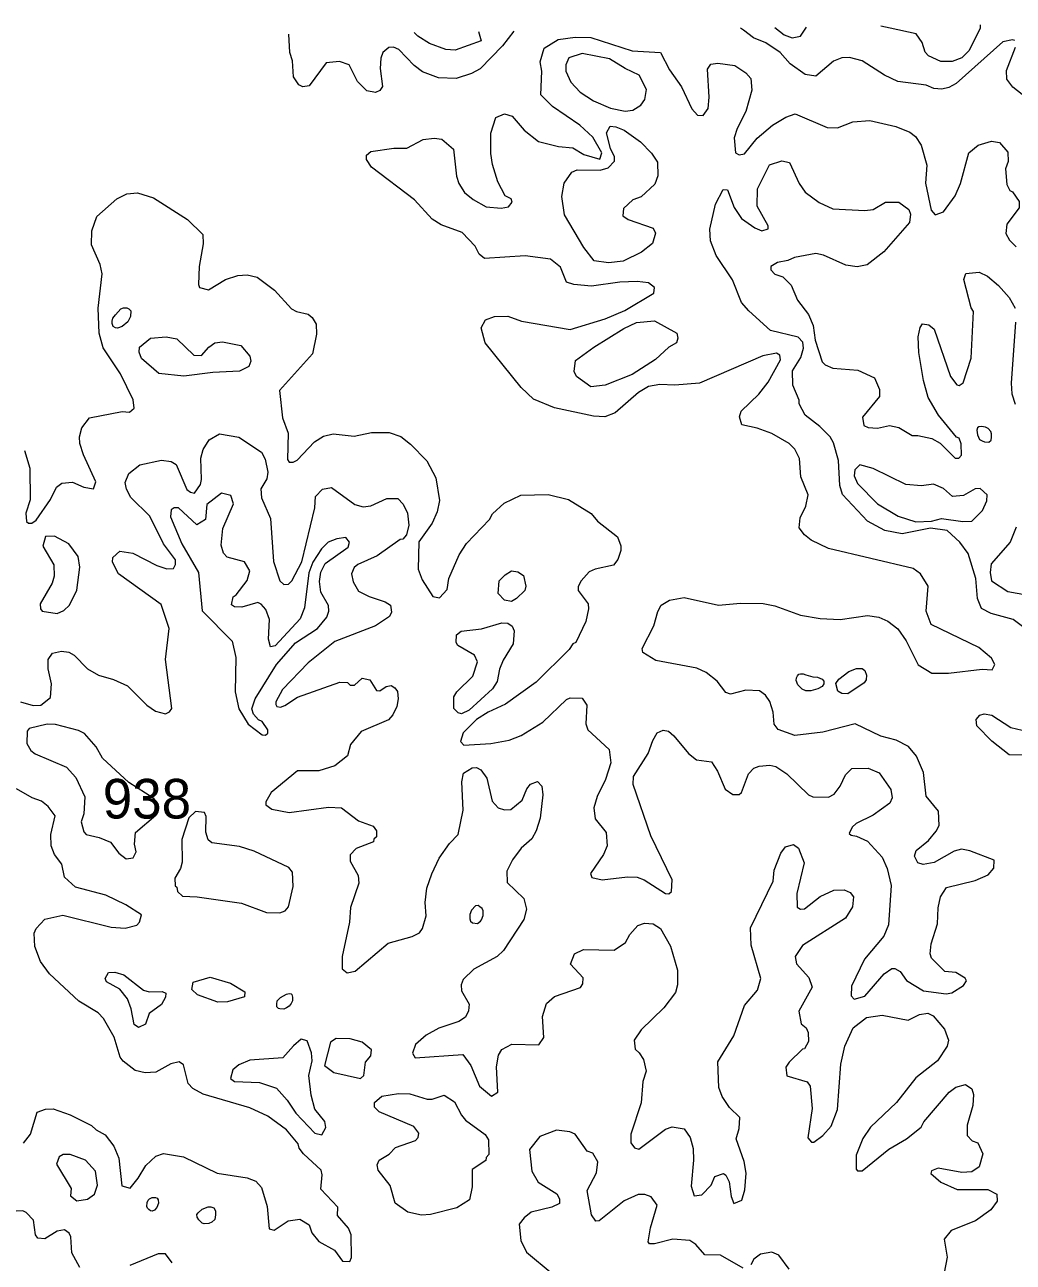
# Model space of a CAD drawing. Header units: kilometres. Extents: x 178.1 to 232.4, y 8228.7 to 8284.8.
# Drawn here: x 180.72 to 184.72, y 8279.2 to 8284.2 of the extents above; entities that cross this region are included whole.
import ezdxf

# ---------------------------------------------------------------- set-up
doc = ezdxf.new("R2010")
doc.units = ezdxf.units.KM
doc.layers.add('2', color=7, linetype='Continuous')
doc.layers.add('21', color=7, linetype='Continuous')
doc.styles.add('dgn002', font='dgn002.shx')

msp = doc.modelspace()

# ---------------------------------------------------------------- linework, layer by layer
at = {"layer": '2', "color": 3, "linetype": 'Continuous', "lineweight": 0, "flags": 128}
for points in [[(183.7561, 8284.1895), (183.7944, 8284.1597), (183.8264, 8284.1476), (183.8595, 8284.1545), (183.8844, 8284.1912)], [(184.586, 8284.2008), (184.5863, 8284.1871), (184.5414, 8284.0969), (184.5119, 8284.0677), (184.4735, 8284.052), (184.4276, 8284.0521), (184.3777, 8284.0756), (184.3643, 8284.0895), (184.3516, 8284.1285), (184.3268, 8284.1635), (184.2218, 8284.187), (184.1845, 8284.1953)], [(182.7012, 8284.175), (182.6552, 8284.1151), (182.5658, 8284.0224), (182.5303, 8284.0034), (182.468, 8283.9831), (182.397, 8283.9861), (182.3319, 8284.0105), (182.2991, 8284.0356), (182.2366, 8284.1011), (182.2158, 8284.1108), (182.1965, 8284.1084), (182.1723, 8284.0882), (182.164, 8284.0651), (182.161, 8284.0242), (182.1705, 8283.9512), (182.1603, 8283.9349), (182.1418, 8283.9268), (182.1069, 8283.9337), (182.0698, 8283.9718), (182.0355, 8284.0386), (181.9966, 8284.0521), (181.9424, 8284.0468), (181.875, 8283.9545), (181.8489, 8283.9499), (181.8326, 8283.9573), (181.8105, 8283.9904), (181.8071, 8284.0546), (181.7956, 8284.0888), (181.792, 8284.1624)], [(182.492, 8283.3613), (182.4082, 8283.3924), (182.3708, 8283.4155), (182.2997, 8283.4934), (182.1265, 8283.6257), (182.1063, 8283.6556), (182.1054, 8283.6733), (182.124, 8283.6888), (182.216, 8283.7013), (182.269, 8283.7015), (182.3348, 8283.7375), (182.3792, 8283.7424), (182.41, 8283.7377), (182.457, 8283.6979), (182.4695, 8283.5886), (182.4792, 8283.5587), (182.5018, 8283.5221), (182.5365, 8283.494), (182.5902, 8283.4646), (182.6498, 8283.4594), (182.6797, 8283.4648), (182.6954, 8283.484), (182.6906, 8283.497), (182.6667, 8283.509), (182.6365, 8283.5654), (182.615, 8283.6364), (182.6087, 8283.6806), (182.6088, 8283.7619), (182.6288, 8283.8263), (182.6631, 8283.841), (182.6944, 8283.8308), (182.7432, 8283.7744), (182.8008, 8283.7282), (182.8826, 8283.7092), (182.9394, 8283.703), (182.9849, 8283.6758), (183.0489, 8283.6577), (183.0576, 8283.6831), (183.0209, 8283.7467), (182.9685, 8283.7955), (182.8573, 8283.871), (182.8108, 8283.9176), (182.8145, 8284.013), (182.8079, 8284.0512), (182.8237, 8284.1055), (182.8803, 8284.1406), (182.9494, 8284.1507), (183.0126, 8284.1488), (183.1796, 8284.0952), (183.2945, 8284.0882), (183.33, 8284.0184), (183.3789, 8283.9499), (183.4213, 8283.8613), (183.4441, 8283.8347), (183.4665, 8283.8337), (183.4863, 8283.8623), (183.4909, 8283.9078), (183.4844, 8284.0215), (183.4974, 8284.042), (183.5255, 8284.0452), (183.5945, 8284.0354), (183.6395, 8284.0068), (183.6586, 8283.9833), (183.6639, 8283.936), (183.6385, 8283.8498), (183.6045, 8283.7816), (183.5921, 8283.743), (183.5978, 8283.6828), (183.6115, 8283.6756), (183.6333, 8283.6793), (183.6852, 8283.7425), (183.7472, 8283.7944), (183.8007, 8283.8273), (183.8378, 8283.841), (183.9679, 8283.7852), (184.0101, 8283.7838), (184.0721, 8283.8082), (184.1404, 8283.8131), (184.2455, 8283.7895), (184.3024, 8283.767), (184.3248, 8283.7495), (184.3483, 8283.7144), (184.3699, 8283.6332), (184.3657, 8283.5609), (184.3877, 8283.4511), (184.4037, 8283.4319), (184.4385, 8283.4446), (184.4854, 8283.5097), (184.5066, 8283.5588), (184.54, 8283.6837), (184.5774, 8283.7144), (184.6323, 8283.7307), (184.6639, 8283.7244), (184.698, 8283.6864), (184.6992, 8283.6478)], [(182.5583, 8284.173), (182.5697, 8284.1352), (182.4648, 8284.0981), (182.4261, 8284.1014), (182.3604, 8284.1245), (182.3138, 8284.1544), (182.2987, 8284.1694)], [(184.7268, 8284.1373), (184.7164, 8284.1405), (184.6778, 8284.1322), (184.4894, 8283.9627), (184.46, 8283.9465), (184.4309, 8283.9403), (184.3992, 8283.9432), (184.3681, 8283.9571), (184.2531, 8283.9714), (184.1999, 8283.9973), (184.1089, 8284.0549), (184.0582, 8284.0684), (184.0266, 8284.0668), (183.9937, 8284.0538), (183.9214, 8283.9932), (183.8785, 8283.9994), (183.8184, 8284.0429), (183.7778, 8284.0889), (183.7197, 8284.1275), (183.6698, 8284.1479), (183.6292, 8284.1787), (183.6175, 8284.1876)], [(184.8189, 8283.8696), (184.7184, 8283.9489), (184.6942, 8283.9804), (184.6926, 8284.0159), (184.7284, 8284.1106)], [(183.1516, 8284.0235), (183.0881, 8284.0636), (182.9772, 8284.0847), (182.924, 8284.067), (182.9116, 8284.0381), (182.9118, 8284.0135), (182.9318, 8283.9685), (182.9696, 8283.9279), (183.0231, 8283.8938), (183.0917, 8283.8642), (183.1509, 8283.8512), (183.1825, 8283.8559), (183.2142, 8283.876), (183.2303, 8283.8988), (183.2373, 8283.9386), (183.208, 8283.9971), (183.1516, 8284.0235)], [(183.2161, 8283.5058), (183.1825, 8283.4929), (183.1449, 8283.4578), (183.142, 8283.4277), (183.1635, 8283.4135), (183.2651, 8283.3782), (183.2734, 8283.3584), (183.2618, 8283.3164), (183.2176, 8283.2818), (183.143, 8283.2453), (183.0844, 8283.2389), (183.0255, 8283.2468), (182.9844, 8283.3001), (182.9069, 8283.4321), (182.8952, 8283.507), (182.9043, 8283.5602), (182.9358, 8283.6052), (182.9574, 8283.6144), (183.0502, 8283.6125), (183.0821, 8283.6222), (183.1088, 8283.6487), (183.1088, 8283.6667), (183.0922, 8283.7011), (183.0762, 8283.7641), (183.0902, 8283.7908), (183.1133, 8283.7887), (183.1475, 8283.775), (183.2128, 8283.7276), (183.2572, 8283.6814), (183.2815, 8283.6456), (183.2833, 8283.5896), (183.2717, 8283.5566), (183.2161, 8283.5058)], [(184.8215, 8281.7197), (184.7192, 8281.7959), (184.6305, 8281.821), (184.5916, 8281.8406), (184.5759, 8281.8819), (184.5688, 8281.9622), (184.5376, 8282.0636), (184.5043, 8282.1086), (184.4527, 8282.1565), (184.3854, 8282.1656), (184.2702, 8282.1427), (184.2004, 8282.1558), (184.1301, 8282.1946), (184.0304, 8282.3025), (184.0195, 8282.3379), (184.0131, 8282.4396), (183.9931, 8282.5109), (183.9793, 8282.5348), (183.9376, 8282.5766), (183.8794, 8282.6221), (183.8549, 8282.6684), (183.8544, 8282.6828), (183.8286, 8282.7444), (183.8283, 8282.8014), (183.8613, 8282.8561), (183.8726, 8282.893), (183.8694, 8282.9172), (183.8507, 8282.9377), (183.7387, 8282.9654), (183.6511, 8283.0441), (183.6217, 8283.0782), (183.5847, 8283.1697), (183.519, 8283.2685), (183.496, 8283.3278), (183.4931, 8283.374), (183.5161, 8283.4754), (183.5481, 8283.5352), (183.5646, 8283.5336), (183.5921, 8283.4614), (183.6216, 8283.4177), (183.6755, 8283.3795), (183.7033, 8283.3675), (183.7292, 8283.3757), (183.7294, 8283.3879), (183.6849, 8283.4671), (183.6858, 8283.5375), (183.7344, 8283.635), (183.785, 8283.6503), (183.8162, 8283.6437), (183.8541, 8283.5595), (183.879, 8283.524), (183.9359, 8283.4827), (183.9908, 8283.457), (184.1196, 8283.4497), (184.1536, 8283.4545), (184.2031, 8283.4836), (184.2579, 8283.4837), (184.2973, 8283.4542), (184.304, 8283.4355), (184.3002, 8283.4013), (184.1966, 8283.2828), (184.1299, 8283.2309), (184.0884, 8283.2225), (184.0438, 8283.2287), (183.9525, 8283.2698), (183.9223, 8283.2765), (183.8354, 8283.2596), (183.8093, 8283.2474), (183.7672, 8283.2392), (183.7397, 8283.2231), (183.74, 8283.2094), (183.7564, 8283.1928), (183.7882, 8283.1814), (183.8229, 8283.1484), (183.8478, 8283.0881), (183.8922, 8283.0289), (183.9108, 8282.9847), (183.9191, 8282.9262), (183.9469, 8282.8388), (183.96, 8282.8259), (183.9911, 8282.8132), (184.0917, 8282.8042), (184.1594, 8282.7738), (184.1787, 8282.7267), (184.1789, 8282.6978), (184.1101, 8282.6147), (184.1165, 8282.5811), (184.1336, 8282.5721), (184.1717, 8282.5703), (184.2194, 8282.5803), (184.258, 8282.573), (184.311, 8282.54), (184.3346, 8282.5409)], [(184.6992, 8283.6478), (184.6878, 8283.6189), (184.694, 8283.5555), (184.7063, 8283.5305), (184.7163, 8283.5257)], [(180.7238, 8282.4792), (180.7454, 8282.4085), (180.7471, 8282.2806), (180.7293, 8282.2264), (180.7326, 8282.1932), (180.7407, 8282.1857), (180.754, 8282.1854), (180.771, 8282.1981), (180.8296, 8282.2818), (180.8528, 8282.3317), (180.875, 8282.348), (180.9182, 8282.3515), (180.9636, 8282.3321), (181.0024, 8282.3246), (181.0116, 8282.3537), (180.9624, 8282.4626), (180.9479, 8282.5087), (180.9467, 8282.5348), (180.9551, 8282.5714), (180.9868, 8282.6118), (181.1192, 8282.6378), (181.1487, 8282.635), (181.1665, 8282.6514), (181.1635, 8282.685), (181.1117, 8282.789), (181.0415, 8282.8941), (181.0258, 8282.9534), (181.022, 8283.0545), (181.0383, 8283.1934), (181.0302, 8283.2322), (180.9942, 8283.3106), (180.9954, 8283.3682), (181.0156, 8283.4263), (181.0967, 8283.4975), (181.1378, 8283.5169), (181.1801, 8283.5218), (181.2455, 8283.5015), (181.3824, 8283.4133)], [(184.7163, 8283.5257), (184.7435, 8283.4859), (184.7431, 8283.4608)], [(184.7431, 8283.4608), (184.6945, 8283.394), (184.6897, 8283.3572), (184.704, 8283.3296), (184.7316, 8283.3035)], [(181.3824, 8283.4133), (181.4445, 8283.3527), (181.4466, 8283.3146), (181.4302, 8283.2238), (181.4268, 8283.1509)], [(182.5617, 8283.2728), (182.5452, 8283.3059), (182.492, 8283.3613)], [(182.8898, 8283.2208), (182.8498, 8283.2536), (182.7474, 8283.2669), (182.5825, 8283.2556), (182.5617, 8283.2728)], [(183.753, 8281.3738), (183.7491, 8281.4223), (183.7362, 8281.4653), (183.718, 8281.4908), (183.694, 8281.5082), (183.6389, 8281.5105), (183.5772, 8281.4946), (183.558, 8281.5016), (183.5238, 8281.5467), (183.4794, 8281.5828), (183.4417, 8281.5997), (183.2748, 8281.631), (183.2232, 8281.6634), (183.2197, 8281.6788), (183.2669, 8281.7707), (183.2831, 8281.8285), (183.2973, 8281.8549), (183.3301, 8281.8753), (183.3905, 8281.8857), (183.528, 8281.8543), (183.617, 8281.8627), (183.7097, 8281.8611), (183.7559, 8281.8512), (183.8603, 8281.8144), (183.9394, 8281.8), (184.02, 8281.7971), (184.1312, 8281.8134), (184.1771, 8281.8066), (184.2135, 8281.7902), (184.2529, 8281.7591), (184.2866, 8281.71), (184.3351, 8281.6133), (184.3914, 8281.5797), (184.4586, 8281.5797), (184.594, 8281.596), (184.6341, 8281.5931), (184.6449, 8281.6148), (184.6317, 8281.6399), (184.5811, 8281.6829), (184.3884, 8281.7758), (184.3684, 8281.8299), (184.3762, 8281.9318), (184.3443, 8281.9818), (184.3153, 8282.0024), (183.9733, 8282.0834), (183.9036, 8282.1167), (183.8763, 8282.139), (183.8552, 8282.167), (183.858, 8282.2077), (183.881, 8282.2545), (183.8907, 8282.3005), (183.862, 8282.3737), (183.8561, 8282.4479), (183.8365, 8282.4848), (183.8147, 8282.5083), (183.7441, 8282.5485), (183.6843, 8282.5703), (183.6232, 8282.5837), (183.6128, 8282.6165), (183.6199, 8282.6387), (183.6918, 8282.7074), (183.7287, 8282.756), (183.7798, 8282.8458), (183.777, 8282.8649), (183.7632, 8282.8732), (183.708, 8282.8623), (183.4521, 8282.7522), (183.3517, 8282.7434), (183.2911, 8282.7465), (183.2451, 8282.7382), (183.2055, 8282.7147), (183.1113, 8282.6319), (183.0686, 8282.6152), (183.0233, 8282.618), (182.866, 8282.6516), (182.7804, 8282.6872), (182.7309, 8282.7339), (182.5851, 8282.9149), (182.5693, 8282.9754), (182.5875, 8283.0082), (182.6229, 8283.0213), (182.6767, 8283.0231), (182.7322, 8283.002), (182.9294, 8282.9692), (183.0706, 8283.0115), (183.1496, 8283.046), (183.2669, 8283.1163), (183.2697, 8283.1382), (183.2456, 8283.158), (183.2003, 8283.1631), (183.1305, 8283.1598), (183.0159, 8283.1435), (182.9437, 8283.1506), (182.9147, 8283.1606), (182.8898, 8283.2208)], [(184.5099, 8282.5073), (184.5011, 8282.529), (184.4909, 8282.5338), (184.4181, 8282.6227), (184.3759, 8282.6938), (184.3565, 8282.763), (184.3387, 8282.876), (184.3354, 8282.9392), (184.3432, 8282.9773), (184.3532, 8282.9912), (184.3785, 8282.9882), (184.3998, 8282.97), (184.4668, 8282.7786), (184.4913, 8282.7447), (184.5015, 8282.7422), (184.5177, 8282.7534), (184.5491, 8282.853), (184.5592, 8283.0418), (184.5503, 8283.0568), (184.5201, 8283.1707), (184.528, 8283.1947), (184.5826, 8283.2009), (184.6152, 8283.1845), (184.6607, 8283.1471), (184.7035, 8283.0979), (184.727, 8283.0546)], [(181.4268, 8283.1509), (181.431, 8283.1382), (181.4674, 8283.1287)], [(181.4674, 8283.1287), (181.5365, 8283.171), (181.5855, 8283.1865), (181.6234, 8283.1893), (181.6641, 8283.1799), (181.7347, 8283.1284), (181.8027, 8283.0526), (181.8229, 8283.0419), (181.8699, 8283.031), (181.8869, 8283.0171), (181.9028, 8282.991), (181.9043, 8282.9498), (181.8875, 8282.8703), (181.7545, 8282.7228), (181.767, 8282.6117), (181.7889, 8282.5501), (181.7874, 8282.4437), (181.7937, 8282.433), (181.8096, 8282.4326), (181.8257, 8282.441), (181.8965, 8282.5151), (181.9322, 8282.5376), (181.9711, 8282.5474), (182.0566, 8282.5377), (182.1258, 8282.5523), (182.197, 8282.5521), (182.2447, 8282.5361), (182.2838, 8282.5053), (182.3502, 8282.4382), (182.3864, 8282.3697), (182.4012, 8282.2776), (182.3916, 8282.2322), (182.3716, 8282.1855), (182.3178, 8282.1112), (182.3143, 8282.0004), (182.3315, 8281.9563), (182.3741, 8281.8892), (182.4012, 8281.8844), (182.432, 8281.9173), (182.4393, 8281.9623), (182.4807, 8282.0576), (182.5104, 8282.1037), (182.6032, 8282.2013), (182.6147, 8282.2241), (182.6626, 8282.2667), (182.7304, 8282.299), (182.8401, 8282.3022), (182.9225, 8282.2811), (183.0138, 8282.2244), (183.04, 8282.1939), (183.1199, 8282.1314), (183.1335, 8282.0946), (183.1337, 8282.0749), (183.1223, 8282.0396), (183.1044, 8282.0166), (183.0307, 8282.0007), (183.0055, 8281.9893), (182.9735, 8281.9529), (182.9614, 8281.9293), (182.9615, 8281.9134), (183.0019, 8281.8595), (183.0036, 8281.8393), (182.993, 8281.7879), (182.9523, 8281.7032), (182.9398, 8281.6978), (182.9248, 8281.6752), (182.792, 8281.5437), (182.6677, 8281.4538), (182.5973, 8281.4215), (182.5512, 8281.392), (182.4973, 8281.3382), (182.4856, 8281.3035), (182.4991, 8281.2886), (182.6088, 8281.2948), (182.6832, 8281.3093), (182.731, 8281.3283), (182.8183, 8281.381), (182.9144, 8281.4732), (182.9289, 8281.4794), (182.9775, 8281.4784), (182.9962, 8281.4497), (182.9922, 8281.3754), (183.0007, 8281.3509), (183.0865, 8281.2706), (183.094, 8281.2171), (183.0726, 8281.1502), (183.0378, 8281.0812), (183.0252, 8281.0358), (183.0302, 8280.9903), (183.0744, 8280.9351), (183.079, 8280.8812), (183.0632, 8280.8465), (183.0112, 8280.7696), (183.0164, 8280.754), (183.0587, 8280.7436)], [(181.0913, 8283.0286), (181.1127, 8283.0522), (181.1237, 8283.0571), (181.1374, 8283.0571), (181.1462, 8283.0522), (181.1533, 8283.044), (181.1528, 8283.0215), (181.1412, 8283), (181.1187, 8282.9814), (181.0995, 8282.9737), (181.0913, 8282.9759), (181.082, 8282.9814), (181.0781, 8282.9929), (181.0781, 8283.0028), (181.0814, 8283.0143), (181.0913, 8283.0286)], [(183.1793, 8282.7869), (183.0712, 8282.7435), (183.0124, 8282.7373), (182.9544, 8282.7786), (182.9447, 8282.7986), (182.9513, 8282.8438), (183.0252, 8282.8979), (183.1463, 8282.9734), (183.1971, 8282.9969), (183.2697, 8283.0034), (183.3602, 8282.9543), (183.364, 8282.9345), (183.3588, 8282.9147), (183.3284, 8282.897), (183.2739, 8282.8477), (183.1793, 8282.7869)], [(184.7287, 8282.9985), (184.7107, 8282.7523), (184.714, 8282.7088), (184.727, 8282.6671)], [(181.4852, 8282.7949), (181.3674, 8282.7797), (181.2674, 8282.7913), (181.1961, 8282.851), (181.1869, 8282.8778), (181.1886, 8282.8969), (181.2334, 8282.9341), (181.2962, 8282.9392), (181.3399, 8282.9306), (181.4086, 8282.8656), (181.4386, 8282.8636), (181.4686, 8282.897), (181.4935, 8282.9144), (181.5247, 8282.9194), (181.5986, 8282.904), (181.635, 8282.8615), (181.639, 8282.8413), (181.6309, 8282.8196), (181.5924, 8282.801), (181.4852, 8282.7949)], [(181.2527, 8281.4257), (181.294, 8281.4154), (181.3095, 8281.4231), (181.3191, 8281.437), (181.2937, 8281.635), (181.3083, 8281.7597), (181.2767, 8281.8576), (181.1042, 8281.9818), (181.0797, 8282.0281), (181.0815, 8282.047), (181.1098, 8282.0732), (181.1619, 8282.0651), (181.2593, 8282.015), (181.2995, 8282.0014), (181.3258, 8282.0029), (181.3345, 8282.0184), (181.3341, 8282.0375), (181.2863, 8282.1031), (181.2301, 8282.2137), (181.1531, 8282.2896), (181.1358, 8282.323), (181.1306, 8282.3504), (181.1456, 8282.3862), (181.1895, 8282.4212), (181.2778, 8282.4406), (181.3166, 8282.4354), (181.3368, 8282.4225), (181.3796, 8282.322), (181.3945, 8282.3107), (181.4114, 8282.3076), (181.4347, 8282.3428), (181.4399, 8282.3628), (181.4368, 8282.4486), (181.4462, 8282.4836), (181.4697, 8282.5224), (181.5114, 8282.5473), (181.5897, 8282.5343), (181.6814, 8282.4736), (181.6969, 8282.4448), (181.7067, 8282.3917), (181.7026, 8282.3652), (181.6791, 8282.3243), (181.6819, 8282.2888), (181.7181, 8282.2051), (181.7298, 8282.0314), (181.756, 8281.9524), (181.7724, 8281.9386), (181.7903, 8281.939), (181.8039, 8281.9535), (181.8444, 8282.0294), (181.8976, 8282.2486), (181.8994, 8282.2935), (181.9288, 8282.3231), (181.9649, 8282.3299), (182.0585, 8282.2608), (182.0929, 8282.2514), (182.124, 8282.2566), (182.1888, 8282.2858), (182.2331, 8282.2854), (182.2548, 8282.2626), (182.2717, 8282.2261), (182.2778, 8282.1781), (182.2679, 8282.1395), (182.253, 8282.1215), (182.2424, 8282.1195), (182.1498, 8282.0535), (182.0711, 8282.0195), (182.056, 8282.0062), (182.0459, 8281.9808), (182.0524, 8281.9485), (182.0738, 8281.9108), (182.1172, 8281.889), (182.181, 8281.8682), (182.2035, 8281.8539), (182.207, 8281.826), (182.1984, 8281.8085), (182.1423, 8281.7704), (181.9781, 8281.7077), (181.8697, 8281.6208), (181.7661, 8281.5138), (181.7399, 8281.4644), (181.739, 8281.4536), (181.7438, 8281.445), (181.7589, 8281.4418), (181.7759, 8281.4487), (181.8269, 8281.4825), (181.9987, 8281.5434), (182.0296, 8281.5419), (182.0406, 8281.5308), (182.0571, 8281.5306), (182.0889, 8281.5599), (182.1196, 8281.553), (182.1469, 8281.5089), (182.1596, 8281.5076), (182.1858, 8281.5252)], [(184.3346, 8282.5409), (184.3913, 8282.5276), (184.425, 8282.5088), (184.4852, 8282.4491), (184.5002, 8282.4492)], [(184.5749, 8282.5428), (184.5834, 8282.5244), (184.5944, 8282.5183), (184.6042, 8282.5146), (184.6214, 8282.5134), (184.6299, 8282.522), (184.6324, 8282.533), (184.6324, 8282.5477), (184.6287, 8282.5562), (184.6189, 8282.5685), (184.6079, 8282.5746), (184.592, 8282.577), (184.581, 8282.5758), (184.5749, 8282.5709), (184.5724, 8282.5623), (184.5749, 8282.5428)], [(184.5002, 8282.4492), (184.5112, 8282.4608), (184.5099, 8282.5073)], [(184.5194, 8282.298), (184.4746, 8282.2938), (184.4378, 8282.3264), (184.3971, 8282.3432), (184.3495, 8282.3368), (184.286, 8282.3419), (184.1542, 8282.4075), (184.1001, 8282.4221), (184.0796, 8282.401), (184.0773, 8282.3767), (184.0902, 8282.3469), (184.1708, 8282.2645), (184.255, 8282.214), (184.3256, 8282.192), (184.389, 8282.1934), (184.4302, 8282.205), (184.5158, 8282.1921), (184.5529, 8282.1942), (184.5955, 8282.2369), (184.6132, 8282.2769), (184.6148, 8282.3004), (184.5863, 8282.3267), (184.5654, 8282.3247), (184.5194, 8282.298)], [(181.5776, 8281.6429), (181.5751, 8281.5046), (181.5899, 8281.4349), (181.6278, 8281.3738), (181.6839, 8281.3297), (181.6977, 8281.3296), (181.7077, 8281.3373), (181.7078, 8281.3511), (181.6842, 8281.3844), (181.6702, 8281.3908), (181.6492, 8281.4141), (181.6428, 8281.435), (181.6555, 8281.4753), (181.7426, 8281.6146), (181.8192, 8281.7022), (181.9075, 8281.7605), (181.9459, 8281.8055), (181.9533, 8281.8306), (181.9519, 8281.8534), (181.9221, 8281.907), (181.9157, 8281.9508), (181.9213, 8281.9878), (181.9384, 8282.0233), (182.0324, 8282.0891), (182.0372, 8282.109), (182.0224, 8282.1274), (181.9856, 8282.123), (181.9515, 8282.1093), (181.924, 8282.0816), (181.8898, 8282.028), (181.8734, 8281.9854), (181.8559, 8281.8442), (181.8382, 8281.7999), (181.7374, 8281.6904), (181.7181, 8281.6857), (181.71, 8281.7172), (181.7147, 8281.7968), (181.6997, 8281.8368), (181.6805, 8281.8592), (181.6665, 8281.8654), (181.6023, 8281.8464), (181.5728, 8281.8477), (181.5601, 8281.8557), (181.5673, 8281.8877), (181.5795, 8281.8958), (181.6237, 8281.9538), (181.634, 8281.9938), (181.6134, 8282.0294), (181.5426, 8282.0492), (181.5275, 8282.0647), (181.5192, 8282.0971), (181.5256, 8282.164), (181.5682, 8282.2647), (181.5574, 8282.2981), (181.5201, 8282.3072), (181.4606, 8282.2616), (181.4549, 8282.2008), (181.42, 8282.1794), (181.346, 8282.2476), (181.3289, 8282.2477), (181.3173, 8282.2397), (181.3138, 8282.212), (181.3598, 8282.1025), (181.4272, 8281.9865), (181.4418, 8281.8321), (181.563, 8281.7086), (181.5776, 8281.6429)], [(184.7311, 8282.1702), (184.7069, 8282.1092), (184.6304, 8282.0213), (184.6266, 8281.9863), (184.6318, 8281.9523), (184.6985, 8281.9096), (184.8258, 8281.8873)], [(180.8359, 8281.9437), (180.7869, 8281.8602), (180.788, 8281.8394), (180.7957, 8281.8299), (180.8555, 8281.8203), (180.8835, 8281.8333), (180.9057, 8281.8542), (180.936, 8281.9148), (180.9479, 8282.0083), (180.9413, 8282.0512), (180.9026, 8282.1031), (180.8458, 8282.1341), (180.8091, 8282.1315), (180.7982, 8282.0928), (180.8426, 8282.0174), (180.8442, 8281.9722), (180.8359, 8281.9437)], [(182.7501, 8281.9317), (182.7457, 8281.9143), (182.7129, 8281.8814), (182.6921, 8281.8696), (182.6644, 8281.8746), (182.6386, 8281.9015), (182.6428, 8281.9523), (182.6661, 8281.9777), (182.6922, 8281.993), (182.7183, 8281.9897), (182.7409, 8281.9741), (182.7501, 8281.9317)], [(182.6581, 8281.6324), (182.6433, 8281.5961), (182.6347, 8281.5461), (182.6152, 8281.5157), (182.5209, 8281.4307), (182.4901, 8281.4153), (182.4765, 8281.4192), (182.4591, 8281.4367), (182.4587, 8281.4833), (182.4705, 8281.5038), (182.5364, 8281.5671), (182.5542, 8281.625), (182.5419, 8281.6528), (182.4748, 8281.6912), (182.4689, 8281.7042), (182.4695, 8281.7348), (182.4887, 8281.7491), (182.5708, 8281.7591), (182.6525, 8281.7835), (182.6767, 8281.7823), (182.6952, 8281.7692), (182.7025, 8281.751), (182.699, 8281.6978), (182.6581, 8281.6324)], [(180.7082, 8281.4642), (180.7591, 8281.4494), (180.7905, 8281.4497), (180.8296, 8281.4815), (180.8326, 8281.5362), (180.8196, 8281.5968), (180.8198, 8281.6355), (180.8377, 8281.6601), (180.8729, 8281.6685), (180.903, 8281.6643), (180.9248, 8281.6521)], [(180.9248, 8281.6521), (180.9781, 8281.5974), (181.023, 8281.5718), (181.0834, 8281.5546), (181.1408, 8281.5278)], [(184.1091, 8281.5981), (184.1201, 8281.5898), (184.1272, 8281.5719), (184.125, 8281.553), (184.1169, 8281.5409), (184.0515, 8281.4965), (184.0267, 8281.4974), (184.0102, 8281.5067), (184.003, 8281.5373), (184.0145, 8281.5551), (184.0553, 8281.586), (184.0859, 8281.5987), (184.1091, 8281.5981)], [(183.9285, 8281.563), (183.948, 8281.5558), (183.9547, 8281.5479), (183.9542, 8281.5362), (183.9475, 8281.5262), (183.9296, 8281.5167), (183.9017, 8281.5083), (183.8811, 8281.5083), (183.8666, 8281.5145), (183.8554, 8281.5256), (183.8498, 8281.5323), (183.842, 8281.5496), (183.8442, 8281.5613), (183.8476, 8281.5686), (183.8532, 8281.5753), (183.8599, 8281.5775), (183.871, 8281.577), (183.8822, 8281.5731), (183.9, 8281.568), (183.9095, 8281.5652), (183.9285, 8281.563)], [(181.1408, 8281.5278), (181.2179, 8281.4497), (181.2527, 8281.4257)], [(182.1858, 8281.5252), (182.2054, 8281.5299), (182.2212, 8281.5207), (182.2307, 8281.5061), (182.2335, 8281.4753), (182.2282, 8281.4443)], [(182.2282, 8281.4443), (182.213, 8281.4115), (182.1948, 8281.3904), (182.0842, 8281.3432)], [(184.7929, 8281.2487), (184.7039, 8281.2498), (184.6338, 8281.3043), (184.572, 8281.3663), (184.5694, 8281.3919), (184.5853, 8281.4096), (184.6027, 8281.4149), (184.6329, 8281.4098), (184.7104, 8281.3602), (184.7553, 8281.3493)], [(181.2465, 8281.0726), (181.1458, 8281.1374), (181.0395, 8281.2363), (181.0134, 8281.2823), (180.9665, 8281.3353), (180.9427, 8281.3485), (180.8498, 8281.372), (180.8153, 8281.374), (180.7432, 8281.3558), (180.7347, 8281.3453), (180.7331, 8281.2954), (180.7489, 8281.2669), (180.7676, 8281.2535), (180.894, 8281.1997), (180.9316, 8281.1572), (180.9671, 8281.0801), (180.9641, 8281.0112), (180.9528, 8280.9787), (180.9641, 8280.9386), (180.9738, 8280.9277), (181.025, 8280.9159), (181.0712, 8280.8961), (181.1048, 8280.8518), (181.1344, 8280.8297), (181.1624, 8280.8337), (181.1747, 8280.8572), (181.1685, 8280.889), (181.1723, 8280.9362), (181.2542, 8281.0061), (181.2639, 8281.0519), (181.2465, 8281.0726)], [(182.0842, 8281.3432), (182.0414, 8281.2919), (182.0289, 8281.2457), (181.9779, 8281.2053), (181.9138, 8281.185), (181.8269, 8281.1844), (181.7209, 8281.0967), (181.6987, 8281.0595), (181.6996, 8281.0467), (181.7241, 8281.0304), (181.794, 8281.017), (181.9526, 8281.0382), (182.0044, 8281.0346), (182.074, 8280.9829), (182.1329, 8280.9617), (182.1459, 8280.9419), (182.1461, 8280.9176), (182.1353, 8280.9087), (182.1339, 8280.8982), (182.0641, 8280.8702), (182.0407, 8280.8457), (182.0394, 8280.8194), (182.0718, 8280.7614), (182.0752, 8280.7303), (182.0411, 8280.6323), (182.0378, 8280.5737), (182.008, 8280.4338), (182.0083, 8280.385), (182.0285, 8280.3684), (182.0599, 8280.3746), (182.194, 8280.4882), (182.2911, 8280.5148), (182.3209, 8280.5299), (182.333, 8280.548), (182.347, 8280.5993), (182.3438, 8280.652), (182.3502, 8280.7099), (182.3696, 8280.7685), (182.4002, 8280.8312), (182.4414, 8280.8904), (182.4764, 8280.9274), (182.4967, 8281.0259), (182.4918, 8281.1407), (182.498, 8281.1757), (182.5334, 8281.1975), (182.551, 8281.1977), (182.568, 8281.189), (182.5922, 8281.1557), (182.6137, 8281.0618), (182.6388, 8281.0349), (182.6632, 8281.0267), (182.6893, 8281.0279), (182.7357, 8281.0657), (182.7535, 8281.1122), (182.7684, 8281.1315), (182.7965, 8281.1423), (182.8141, 8281.1227), (182.8192, 8281.0878), (182.8078, 8280.9938), (182.7916, 8280.942), (182.774, 8280.9093), (182.7307, 8280.8718), (182.6964, 8280.8256), (182.673, 8280.779), (182.6748, 8280.7339), (182.742, 8280.6687), (182.752, 8280.6253), (182.7416, 8280.5836), (182.6592, 8280.4583), (182.6342, 8280.4341), (182.5401, 8280.3834), (182.4966, 8280.3414), (182.4887, 8280.3203), (182.4903, 8280.296), (182.5215, 8280.2413), (182.5182, 8280.2143), (182.5063, 8280.1889), (182.4792, 8280.171), (182.399, 8280.1441), (182.3476, 8280.1167), (182.3045, 8280.0784), (182.2913, 8280.0441), (182.3028, 8280.0252), (182.4957, 8280.0384), (182.5276, 8279.9935), (182.5631, 8279.9102), (182.6111, 8279.8695), (182.6366, 8279.8864), (182.6318, 8279.9889), (182.6399, 8280.0349), (182.6529, 8280.0583), (182.6933, 8280.0801), (182.8027, 8280.0772), (182.8225, 8280.1067), (182.8175, 8280.1912)], [(183.3385, 8280.6969), (183.341, 8280.7445), (183.2553, 8280.922), (183.1832, 8281.1293), (183.185, 8281.1615), (183.2439, 8281.2555), (183.2626, 8281.307), (183.2814, 8281.3382), (183.3045, 8281.3489), (183.3264, 8281.3451), (183.3486, 8281.3267), (183.4076, 8281.2549), (183.4397, 8281.2295), (183.4998, 8281.2215), (183.5252, 8281.1828), (183.5555, 8281.1103), (183.5865, 8281.0893), (183.6122, 8281.0893), (183.6221, 8281.097), (183.6502, 8281.1721), (183.6717, 8281.1956), (183.6926, 8281.2043), (183.7367, 8281.2075), (183.7599, 8281.2023), (183.8053, 8281.1731), (183.8924, 8281.0882), (183.9098, 8281.0796), (183.9731, 8281.0778), (183.9956, 8281.0903), (184.0205, 8281.1232), (184.0424, 8281.1682), (184.0674, 8281.1943), (184.1338, 8281.1961), (184.1781, 8281.1766), (184.2248, 8281.1095), (184.2298, 8281.0751), (184.2214, 8281.0547), (184.1543, 8281.0053), (184.0849, 8280.9713), (184.0688, 8280.9573), (184.0572, 8280.9321), (184.0643, 8280.9245), (184.086, 8280.9212), (184.1306, 8280.9001), (184.1901, 8280.8364), (184.21, 8280.7903), (184.2264, 8280.7219), (184.215, 8280.5625), (184.1972, 8280.517), (184.1181, 8280.4241), (184.0664, 8280.3146), (184.0653, 8280.2757), (184.0769, 8280.2615), (184.12, 8280.2736), (184.1981, 8280.3644), (184.2288, 8280.3863), (184.2408, 8280.3862), (184.2623, 8280.3731), (184.2879, 8280.3373), (184.3565, 8280.2957), (184.4488, 8280.2828), (184.4722, 8280.2868), (184.5191, 8280.3168), (184.5308, 8280.3355), (184.5257, 8280.3469), (184.4882, 8280.3695), (184.4428, 8280.3741), (184.3888, 8280.4269), (184.3838, 8280.445), (184.3878, 8280.4853), (184.4142, 8280.5658), (184.4161, 8280.6316), (184.4255, 8280.6761), (184.4507, 8280.7134), (184.5659, 8280.7413), (184.6178, 8280.7646), (184.6411, 8280.7912), (184.642, 8280.8232), (184.5443, 8280.8619), (184.5103, 8280.8687), (184.481, 8280.8604), (184.3998, 8280.8138), (184.3559, 8280.8061), (184.3348, 8280.8134), (184.3206, 8280.8401), (184.3276, 8280.863), (184.3767, 8280.9034), (184.4087, 8280.9404), (184.4208, 8280.9642), (184.4174, 8281.0214), (184.3684, 8281.083), (184.3571, 8281.1785), (184.3286, 8281.2439), (184.2969, 8281.2835), (184.2471, 8281.3094)], [(183.8375, 8281.3276), (183.7701, 8281.3523), (183.753, 8281.3738)], [(184.2471, 8281.3094), (184.1845, 8281.3251), (184.0806, 8281.3753), (183.9509, 8281.3412), (183.8375, 8281.3276)], [(181.1054, 8279.6189), (181.1171, 8279.5069), (181.151, 8279.4983), (181.1837, 8279.5382), (181.2139, 8279.5891), (181.2552, 8279.6265), (181.2863, 8279.6373), (181.3667, 8279.6239), (181.5029, 8279.559), (181.6241, 8279.5398), (181.6588, 8279.5254), (181.6817, 8279.5005), (181.7049, 8279.4234), (181.7124, 8279.3329), (181.7329, 8279.3283), (181.7891, 8279.3656), (181.8366, 8279.3721), (181.8739, 8279.3494), (181.8847, 8279.3172), (181.9129, 8279.2827), (181.9769, 8279.2469), (182.0088, 8279.2029), (182.0381, 8279.2018), (182.0457, 8279.2174), (182.0438, 8279.3085), (182.0328, 8279.3356), (181.9884, 8279.3878), (181.9907, 8279.421), (181.9212, 8279.4939), (181.927, 8279.5512), (181.9224, 8279.5708), (181.851, 8279.6363), (181.834, 8279.6598), (181.83, 8279.6768), (181.7821, 8279.7332), (181.7071, 8279.7884), (181.634, 8279.8227), (181.446, 8279.8773), (181.4036, 8279.9003), (181.3859, 8279.9211), (181.3662, 8279.9966), (181.3493, 8280.0091), (181.3147, 8280.0001), (181.255, 8279.9662), (181.211, 8279.9638), (181.1718, 8279.9732), (181.122, 8280.0117), (181.1101, 8280.0279), (181.0861, 8280.1081), (181.0438, 8280.1833), (181.0221, 8280.2063), (180.9429, 8280.2531), (180.8256, 8280.3647), (180.7884, 8280.4144), (180.765, 8280.4742), (180.7636, 8280.5288), (180.771, 8280.5471), (180.8056, 8280.5856), (180.8794, 8280.6017), (181.0737, 8280.5524), (181.1303, 8280.5494), (181.1775, 8280.5605), (181.1884, 8280.5731), (181.1964, 8280.6024), (181.1338, 8280.643), (181.0532, 8280.6824), (180.9302, 8280.7146), (180.8859, 8280.7545), (180.8754, 8280.807), (180.8446, 8280.847), (180.8311, 8280.8817), (180.8305, 8280.9268), (180.8472, 8281.0028), (180.8199, 8281.0409), (180.7932, 8281.0626), (180.7549, 8281.0755), (180.6919, 8281.1123)], [(181.6524, 8280.8603), (181.5925, 8280.8785), (181.4816, 8280.8935), (181.4666, 8280.9055), (181.4568, 8280.9371), (181.4581, 8281.0003), (181.4513, 8281.0161), (181.4144, 8281.0199), (181.388, 8280.9953), (181.3595, 8280.9074), (181.3608, 8280.8161), (181.3537, 8280.79), (181.3317, 8280.7515), (181.3331, 8280.7195), (181.3396, 8280.7146), (181.3418, 8280.6972), (181.3618, 8280.6783), (181.4212, 8280.6761), (181.6004, 8280.6494), (181.7019, 8280.6125), (181.7558, 8280.6107), (181.7777, 8280.6192), (181.7912, 8280.6356), (181.8103, 8280.7178), (181.807, 8280.7757), (181.7919, 8280.7944), (181.6524, 8280.8603)], [(182.9299, 8280.4035), (182.9464, 8280.4454), (182.9825, 8280.4623), (183.1071, 8280.4597), (183.1526, 8280.4907), (183.1704, 8280.5235), (183.2024, 8280.5601), (183.2299, 8280.569), (183.264, 8280.5669), (183.2947, 8280.5474), (183.335, 8280.4755), (183.3623, 8280.3788), (183.3625, 8280.3195), (183.3543, 8280.2882), (183.3077, 8280.2261), (183.2162, 8280.1377), (183.1882, 8280.0959), (183.1914, 8280.0597), (183.2079, 8280.0454), (183.225, 8280.0175), (183.2357, 8279.9714), (183.223, 8279.9285), (183.2165, 8279.8432), (183.1743, 8279.7161), (183.1749, 8279.681), (183.1894, 8279.661), (183.2065, 8279.6561), (183.3138, 8279.7364), (183.3414, 8279.7461), (183.3899, 8279.7378), (183.4135, 8279.7032), (183.4264, 8279.6586), (183.4282, 8279.6111), (183.4185, 8279.5054), (183.4306, 8279.4669), (183.4617, 8279.4702), (183.4993, 8279.5097), (183.5137, 8279.5447), (183.5484, 8279.5564), (183.558, 8279.55), (183.5715, 8279.5231), (183.5799, 8279.4637), (183.5904, 8279.4353), (183.623, 8279.4492), (183.6345, 8279.4917), (183.6407, 8279.5584), (183.6321, 8279.6052), (183.5996, 8279.6972), (183.6126, 8279.7395), (183.6143, 8279.7829), (183.5725, 8279.8241), (183.543, 8279.8678), (183.5306, 8279.9048), (183.5256, 8280.0081), (183.5909, 8280.1141), (183.6338, 8280.2358), (183.6858, 8280.2979), (183.6998, 8280.3452), (183.6608, 8280.4795), (183.6575, 8280.5507), (183.7491, 8280.7394), (183.753, 8280.7837), (183.7804, 8280.8514), (183.799, 8280.8782), (183.8314, 8280.8864), (183.8515, 8280.8727), (183.8744, 8280.813), (183.8452, 8280.689), (183.8467, 8280.6336), (183.8597, 8280.6254), (183.8768, 8280.6272), (183.9398, 8280.6772), (183.9949, 8280.7019), (184.036, 8280.704), (184.0611, 8280.6935), (184.0748, 8280.6759), (184.0705, 8280.6351), (184.0424, 8280.5893), (183.8675, 8280.4793), (183.8385, 8280.434), (183.8433, 8280.405), (183.8937, 8280.349), (183.9071, 8280.3105), (183.8531, 8280.2136), (183.8623, 8280.1625), (183.8824, 8280.1457), (183.8905, 8280.1269), (183.8925, 8280.0911), (183.8763, 8280.0613), (183.8677, 8280.0597), (183.8136, 8280.0077), (183.8007, 8279.9863), (183.8044, 8279.9518), (183.8864, 8279.9278), (183.8992, 8279.9099)], [(183.0587, 8280.7436), (183.1602, 8280.7566), (183.1996, 8280.7549), (183.2283, 8280.7446), (183.3142, 8280.6895)], [(183.3142, 8280.6895), (183.3274, 8280.6881), (183.3385, 8280.6969)], [(182.5304, 8280.6219), (182.5243, 8280.6035), (182.5243, 8280.5864), (182.5268, 8280.5766), (182.5341, 8280.5704), (182.5549, 8280.568), (182.5672, 8280.5766), (182.5708, 8280.5827), (182.577, 8280.5998), (182.5782, 8280.6047), (182.5782, 8280.6194), (182.5733, 8280.628), (182.5647, 8280.6353), (182.5574, 8280.6402), (182.5464, 8280.639), (182.5304, 8280.6219), (182.5304, 8280.6219)], [(182.9805, 8280.3237), (182.9815, 8280.3476), (182.9299, 8280.4035)], [(181.2055, 8280.2977), (181.2282, 8280.2909), (181.2804, 8280.2923), (181.2949, 8280.2861), (181.2933, 8280.2695), (181.2775, 8280.2406), (181.228, 8280.2034), (181.2126, 8280.1605), (181.1843, 8280.1479), (181.1667, 8280.1588), (181.1552, 8280.2233), (181.14, 8280.2635), (181.1092, 8280.3023), (181.0555, 8280.3321), (181.05, 8280.3457), (181.063, 8280.3691), (181.0886, 8280.3712), (181.1247, 8280.3604), (181.2055, 8280.2977)], [(181.4745, 8280.3506), (181.5569, 8280.3269), (181.6145, 8280.2919), (181.6124, 8280.2712), (181.5443, 8280.2511), (181.5048, 8280.2498), (181.4237, 8280.2794), (181.4006, 8280.3014), (181.4057, 8280.33), (181.4745, 8280.3506)], [(182.8175, 8280.1912), (182.8341, 8280.244), (182.8657, 8280.272), (182.9706, 8280.3091), (182.9805, 8280.3237)], [(181.7589, 8280.2679), (181.7821, 8280.2826), (181.7932, 8280.2851), (181.8017, 8280.2839), (181.8042, 8280.2802), (181.8066, 8280.2704), (181.8066, 8280.2557), (181.8017, 8280.2447), (181.7932, 8280.2336), (181.7834, 8280.2263), (181.7723, 8280.2214), (181.7564, 8280.2226), (181.7503, 8280.2238), (181.7442, 8280.2312), (181.7442, 8280.241), (181.7454, 8280.2557), (181.7589, 8280.2679)], [(183.9846, 8279.7482), (184.0093, 8279.8159), (184.0226, 8279.9988), (184.0387, 8280.0724), (184.0726, 8280.1463), (184.127, 8280.1875), (184.1905, 8280.197), (184.2953, 8280.1773), (184.3413, 8280.2001), (184.3747, 8280.205), (184.3964, 8280.1949), (184.4422, 8280.1411), (184.4584, 8280.0958), (184.4521, 8280.072), (184.4137, 8280.0124), (184.3256, 8279.9434), (184.2485, 8279.8437), (184.1428, 8279.7438), (184.1124, 8279.6986), (184.0855, 8279.6315), (184.0854, 8279.575), (184.0908, 8279.5683), (184.1092, 8279.5675), (184.2169, 8279.6554), (184.2886, 8279.697), (184.3473, 8279.745), (184.3584, 8279.7658), (184.4605, 8279.8858), (184.4882, 8279.9062), (184.5262, 8279.9168), (184.5524, 8279.8987), (184.5592, 8279.8769), (184.5559, 8279.8317), (184.533, 8279.7526), (184.533, 8279.7107), (184.5544, 8279.6887), (184.5761, 8279.6807), (184.5972, 8279.6363), (184.5826, 8279.5841), (184.5528, 8279.5632), (184.5126, 8279.5605), (184.4161, 8279.5782), (184.3899, 8279.5679), (184.3867, 8279.5569), (184.4278, 8279.5217), (184.4927, 8279.4928), (184.617, 8279.4926), (184.6533, 8279.4741), (184.6545, 8279.4455), (184.6291, 8279.4096), (184.5674, 8279.3659), (184.4687, 8279.3272), (184.4408, 8279.2921), (184.4522, 8279.2193), (184.4345, 8279.1208)], [(181.7861, 8279.8531), (181.8209, 8279.8016), (181.8966, 8279.7196), (181.9259, 8279.7137), (181.9418, 8279.7427), (181.9379, 8279.7672), (181.8977, 8279.8175), (181.883, 8279.8738), (181.8729, 8279.953), (181.886, 8280.0127), (181.8844, 8280.0444), (181.866, 8280.0931), (181.8423, 8280.0998), (181.8106, 8280.0735), (181.7684, 8280.0242), (181.6351, 8280.0157), (181.5901, 8279.9962), (181.5661, 8279.9768), (181.557, 8279.9414), (181.5726, 8279.9288), (181.6736, 8279.9251), (181.7421, 8279.902), (181.7861, 8279.8531)], [(182.0399, 8280.1012), (181.9831, 8280.1033), (181.9603, 8280.0875), (181.9358, 8279.9931), (181.9742, 8279.9652), (182.0822, 8279.9415), (182.0948, 8279.9531), (182.102, 8280.0076), (182.1232, 8280.0332), (182.1263, 8280.0565), (182.089, 8280.088), (182.0399, 8280.1012)], [(183.8992, 8279.9099), (183.9073, 8279.8192), (183.8895, 8279.7006), (183.9039, 8279.684), (183.9133, 8279.6835)], [(182.4894, 8279.7924), (182.5064, 8279.7729), (182.585, 8279.7152), (182.5986, 8279.6933), (182.6005, 8279.6338), (182.5892, 8279.6223), (182.5885, 8279.6096), (182.5329, 8279.5737), (182.5329, 8279.5031), (182.5222, 8279.451), (182.471, 8279.4182), (182.3644, 8279.3917), (182.3279, 8279.3889), (182.2737, 8279.401), (182.2221, 8279.4367), (182.2019, 8279.5089), (182.1537, 8279.5708), (182.1495, 8279.5927), (182.1566, 8279.6111), (182.1981, 8279.6354), (182.2239, 8279.6619), (182.3047, 8279.6906), (182.3143, 8279.7028), (182.3171, 8279.7207), (182.2975, 8279.7473), (182.1568, 8279.8067), (182.1385, 8279.8249), (182.1384, 8279.8445), (182.1683, 8279.8694), (182.235, 8279.881), (182.2818, 8279.8791), (182.351, 8279.858), (182.3708, 8279.8582), (182.4206, 8279.8742), (182.4615, 8279.8469), (182.4894, 8279.7924)], [(180.7201, 8279.6799), (180.7483, 8279.7155), (180.7752, 8279.805), (180.8091, 8279.8166), (180.8391, 8279.8182)], [(180.8391, 8279.8182), (180.9078, 8279.7939), (180.9946, 8279.7513), (181.0137, 8279.7334), (181.0505, 8279.7137)], [(183.9133, 8279.6835), (183.9502, 8279.7105), (183.9846, 8279.7482)], [(181.0505, 8279.7137), (181.0845, 8279.667), (181.1054, 8279.6189)], [(183.6277, 8279.1738), (183.5361, 8279.2271), (183.4739, 8279.2282), (183.4367, 8279.2701), (183.4129, 8279.2867), (183.3446, 8279.2916), (183.2702, 8279.2723), (183.2493, 8279.2724), (183.2443, 8279.2811), (183.2538, 8279.338), (183.2802, 8279.429), (183.2564, 8279.4634), (183.2307, 8279.4727), (183.2046, 8279.4726), (183.1471, 8279.4464), (183.047, 8279.3657), (183.0332, 8279.3647), (183.0154, 8279.3895), (182.9972, 8279.4885), (183.0352, 8279.5591), (183.0413, 8279.6044), (183.0203, 8279.6386), (182.9978, 8279.6473), (182.95, 8279.7158), (182.9281, 8279.725), (182.8743, 8279.7328), (182.8068, 8279.7063), (182.7651, 8279.6542), (182.7738, 8279.5671), (182.7993, 8279.5216), (182.875, 8279.4744)], [(181.0106, 8279.5662), (180.9709, 8279.6111), (180.9091, 8279.6339), (180.8805, 8279.6338), (180.8645, 8279.6248), (180.8529, 8279.5943), (180.9129, 8279.4965), (180.9093, 8279.4663), (180.9357, 8279.4467), (180.9781, 8279.4528), (181.007, 8279.4733), (181.0186, 8279.5097), (181.0106, 8279.5662)], [(181.2183, 8279.4236), (181.2192, 8279.4398), (181.2243, 8279.4492), (181.2294, 8279.4552), (181.2405, 8279.4594), (181.2533, 8279.4594), (181.2601, 8279.4569), (181.2644, 8279.4501), (181.2652, 8279.4373), (181.2584, 8279.4194), (181.249, 8279.4083), (181.2397, 8279.4049), (181.2328, 8279.4057), (181.2269, 8279.4109), (181.2209, 8279.4168), (181.2183, 8279.4236)], [(182.875, 8279.4744), (182.8864, 8279.4543), (182.8866, 8279.4358), (182.8547, 8279.4205), (182.7718, 8279.4004)], [(180.9476, 8279.1771), (180.9151, 8279.2359), (180.9107, 8279.3017), (180.9047, 8279.3162), (180.8861, 8279.3293), (180.8558, 8279.3238), (180.8063, 8279.2936), (180.7775, 8279.2951), (180.7685, 8279.3091), (180.7603, 8279.3684), (180.7311, 8279.3997), (180.7167, 8279.4068), (180.688, 8279.4051), (180.6458, 8279.3561), (180.5463, 8279.3477), (180.5003, 8279.3344), (180.4714, 8279.3138), (180.4394, 8279.2652), (180.426, 8279.1791)], [(181.4264, 8279.3981), (181.4417, 8279.4126), (181.4656, 8279.4219), (181.4766, 8279.4219), (181.4894, 8279.4185), (181.4963, 8279.4057), (181.4963, 8279.3895), (181.4928, 8279.3708), (181.4809, 8279.3597), (181.469, 8279.3546), (181.4494, 8279.3537), (181.4417, 8279.3563), (181.4281, 8279.3699), (181.4212, 8279.381), (181.4204, 8279.3912), (181.4264, 8279.3981)], [(182.7718, 8279.4004), (182.7426, 8279.3778), (182.7224, 8279.3518)], [(182.7224, 8279.3518), (182.7303, 8279.2859), (182.7533, 8279.2397), (182.8559, 8279.1528)], [(183.8145, 8279.171), (183.7722, 8279.2274), (183.7445, 8279.2389), (183.6983, 8279.2312), (183.6709, 8279.2111), (183.6596, 8279.1872)], [(181.3212, 8279.1963), (181.294, 8279.2322), (181.2635, 8279.2323), (181.1501, 8279.1854)]]:
    msp.add_lwpolyline(points, dxfattribs=at)

# ---------------------------------------------------------------- texts
at = {"layer": '21', "color": 7, "linetype": 'Continuous', "lineweight": 0, "style": 'dgn002'}
msp.add_text('938', height=0.16, dxfattribs=at).set_placement((181.0401, 8280.9922))

doc.saveas('drawing.dxf')
